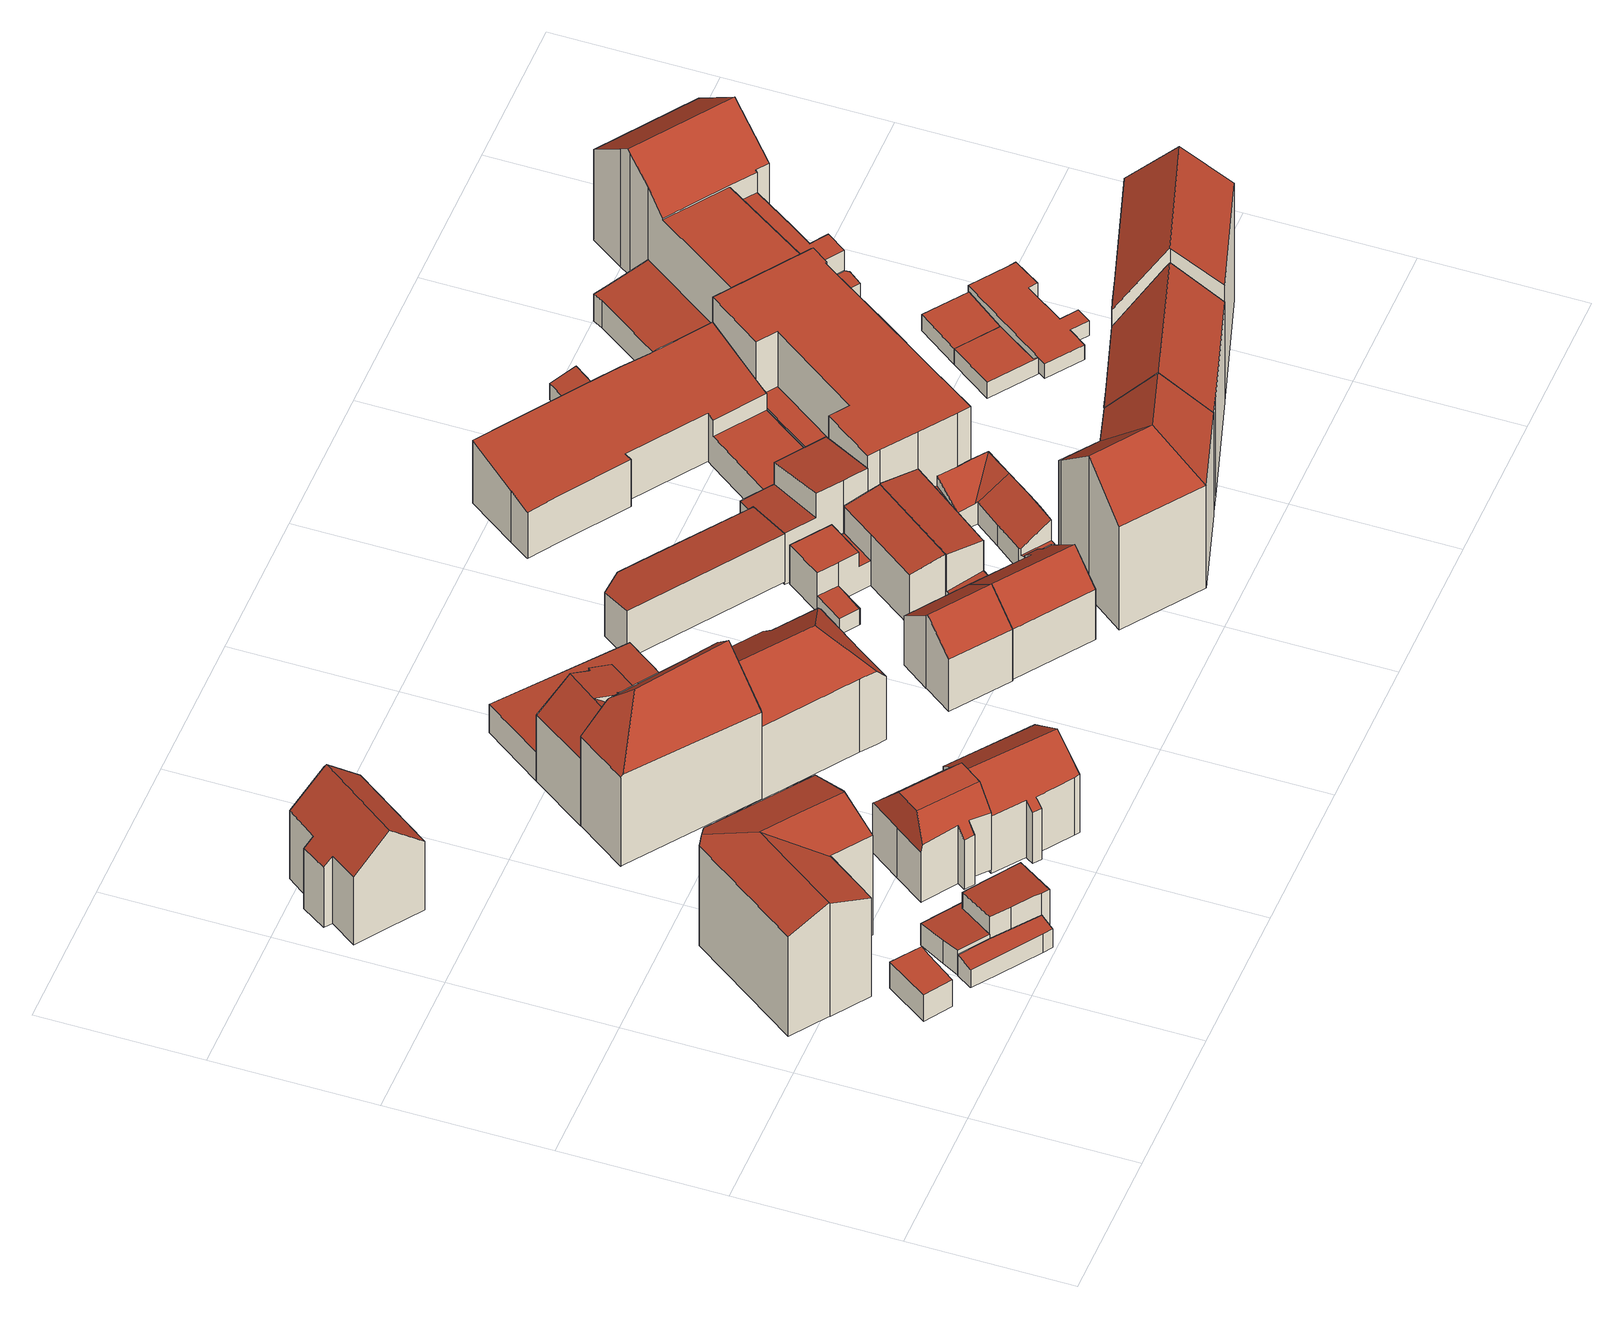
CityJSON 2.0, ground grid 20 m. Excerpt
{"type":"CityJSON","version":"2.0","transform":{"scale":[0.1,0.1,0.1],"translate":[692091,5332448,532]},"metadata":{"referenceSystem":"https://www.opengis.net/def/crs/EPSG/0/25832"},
"CityObjects":{
"building1":{"type":"Building","attributes":{"Gemeindeschluessel":"09162000","HoeheDach":"538.098","HoeheGrund":"534.150","Methode":"1000","NiedrigsteTraufeDesGebaeudes":"538.098","Geometrietyp2DReferenz":"3000","function":"31001_2000","roofType":"1000","measuredHeight":3.95},"geometry":[{"type":"MultiSurface","lod":"2","boundaries":[[[0,1,2,3,4,5]],[[6,7,8,9,10,11]],[[8,5,4,9]],[[3,2,11,10,9,4]],[[7,0,5,8]],[[7,6,11,2,1,0]]],"semantics":{"surfaces":[{"type":"RoofSurface"},{"type":"GroundSurface"},{"type":"WallSurface"}],"values":[0,1,2,2,2,2]}}]},
"building2":{"type":"Building","attributes":{"Gemeindeschluessel":"09162000","HoeheDach":"551.403","HoeheGrund":"534.220","Methode":"1000","NiedrigsteTraufeDesGebaeudes":"549.237","Geometrietyp2DReferenz":"3000","function":"31001_9998","roofType":"3100","measuredHeight":17.18,"storeysAboveGround":4},"geometry":[{"type":"MultiSurface","lod":"2","boundaries":[[[12,13,14,15,16,17,18,19,20,21,22,23,24,25,26,27]],[[15,14,28,29,30,16]],[[20,19,31,32,33,21]],[[32,34,35,36,37,38,33]],[[14,13,12,27,39,40,41,28]],[[30,29,28,41,42,35]],[[31,43,44,30,35,34,32]],[[45,39,27,26,25,46]],[[18,17,16,30,44,43]],[[33,38,37,23,22,21]],[[35,42,41,40,39,45,46,36]],[[18,43,31,19]],[[37,36,46,25,24,23]]],"semantics":{"surfaces":[{"type":"GroundSurface"},{"type":"WallSurface"},{"type":"RoofSurface"}],"values":[0,1,1,2,1,2,2,1,1,1,2,1,1]}}]},
"building3":{"type":"Building","attributes":{"Gemeindeschluessel":"09162000","HoeheDach":"537.049","HoeheGrund":"533.820","Methode":"2000","NiedrigsteTraufeDesGebaeudes":"536.524","Geometrietyp2DReferenz":"3000","function":"31001_2000","roofType":"2100","measuredHeight":3.23},"geometry":[{"type":"MultiSurface","lod":"2","boundaries":[[[47,48,49,50]],[[51,52,53,54,55,56]],[[50,49,57,58]],[[59,60,48,47]],[[58,57,61,62]],[[58,62,63,56,55,54,59,47,50]],[[54,53,60,59]],[[63,62,61,64,51,56]],[[64,61,57,49,48,60,53,52,51]]],"semantics":{"surfaces":[{"type":"WallSurface"},{"type":"GroundSurface"},{"type":"RoofSurface"}],"values":[0,0,0,0,0,1,0,0,2]}}]},
"building4":{"type":"Building","attributes":{"Gemeindeschluessel":"09162000","HoeheDach":"537.578","HoeheGrund":"533.920","Methode":"2000","NiedrigsteTraufeDesGebaeudes":"537.183","Geometrietyp2DReferenz":"3000","function":"51009_1610","roofType":"1000","measuredHeight":3.66},"geometry":[{"type":"MultiSurface","lod":"2","boundaries":[[[65,66,67,68]],[[69,70,71,72]],[[73,74,71,70]],[[69,72,75,76]],[[65,73,70,69,76,77,66]],[[67,78,75,72,71,74,68]],[[65,68,74,73]],[[77,78,67,66]],[[77,76,75,78]]],"semantics":{"surfaces":[{"type":"WallSurface"},{"type":"GroundSurface"},{"type":"RoofSurface"}],"values":[0,0,0,0,1,2,0,0,0]}}]},
"building5":{"type":"Building","attributes":{"Gemeindeschluessel":"09162000","HoeheDach":"540.328","HoeheGrund":"533.330","Methode":"1000","NiedrigsteTraufeDesGebaeudes":"539.638","Geometrietyp2DReferenz":"3000","function":"31001_2000","roofType":"1000","measuredHeight":7},"geometry":[{"type":"MultiSurface","lod":"2","boundaries":[[[79,80,81,82]],[[83,84,85,86]],[[87,88,89,90]],[[91,79,82,92,87,90,93,85,84,94]],[[89,95,86,85,93,90]],[[92,82,81,96,88,87]],[[79,91,94,97,98,80]],[[88,96,81,80,98,97,83,86,95,89]],[[84,83,97,94]]],"semantics":{"surfaces":[{"type":"WallSurface"},{"type":"GroundSurface"},{"type":"RoofSurface"}],"values":[0,0,0,1,0,0,0,2,0]}}]},
"building6":{"type":"Building","attributes":{"Gemeindeschluessel":"09162000","HoeheDach":"548.870","HoeheGrund":"534.227","Methode":"2000","NiedrigsteTraufeDesGebaeudes":"543.274","Geometrietyp2DReferenz":"3000","function":"31001_9998","roofType":"3100","measuredHeight":14.64,"storeysAboveGround":3},"geometry":[{"type":"MultiSurface","lod":"2","boundaries":[[[99,100,101,102]],[[103,104,105,106]],[[107,108,109,110]],[[111,112,113,114]],[[108,107,102,101]],[[106,105,115,116]],[[111,116,115,117,112]],[[118,99,102,107,110,103,106,116,111,114]],[[113,112,117,119]],[[108,101,100,119,117,115,105,104,109]],[[104,103,110,109]],[[100,99,118,114,113,119]]],"semantics":{"surfaces":[{"type":"WallSurface"},{"type":"GroundSurface"},{"type":"RoofSurface"}],"values":[0,0,0,0,0,0,0,1,2,2,0,0]}}]},
"building7":{"type":"Building","attributes":{"Gemeindeschluessel":"09162000","HoeheDach":"545.090","HoeheGrund":"533.600","Methode":"2000","NiedrigsteTraufeDesGebaeudes":"541.006","Geometrietyp2DReferenz":"3000","function":"31001_1000","roofType":"3400","measuredHeight":11.49,"storeysAboveGround":2},"geometry":[{"type":"MultiSurface","lod":"2","boundaries":[[[120,121,122,123]],[[124,125,126,127,128,129]],[[130,131,132,133]],[[134,135,136,125,124,137]],[[127,126,138,139]],[[140,141,120,123,142,130,133,143,144,129,128,127,139]],[[144,137,124,129]],[[145,138,126,125,136]],[[142,146,131,130]],[[143,133,132,134,137,144]],[[123,122,146,142]],[[132,131,146,122,121,147,135,134]],[[147,145,136,135]],[[121,120,141,140,139,138,145,147]]],"semantics":{"surfaces":[{"type":"WallSurface"},{"type":"RoofSurface"},{"type":"GroundSurface"}],"values":[0,0,0,1,0,2,0,1,0,0,0,1,1,0]}}]},
"building8":{"type":"Building","attributes":{"Gemeindeschluessel":"09162000","HoeheDach":"553.247","HoeheGrund":"534.160","Methode":"2000","NiedrigsteTraufeDesGebaeudes":"547.398","Geometrietyp2DReferenz":"3000","function":"31001_9998","roofType":"3200","measuredHeight":19.09},"geometry":[{"type":"MultiSurface","lod":"2","boundaries":[[[148,149,150,151,152,153,154,155]],[[156,157,154,153]],[[152,151,150,158,159,160,161,162,163,164,156,153]],[[165,166,167,168,169,170]],[[167,171,164,163,162,168]],[[160,170,169,161]],[[164,171,157,156]],[[159,158,150,149,172,165,170,160]],[[172,149,148,155,166,165]],[[166,155,154,157,171,167]],[[161,169,168,162]]],"semantics":{"surfaces":[{"type":"WallSurface"},{"type":"GroundSurface"},{"type":"RoofSurface"}],"values":[0,0,1,2,0,0,0,0,2,2,0]}}]},
"building9":{"type":"Building","attributes":{"Gemeindeschluessel":"09162000","HoeheDach":"545.026","HoeheGrund":"532.980","Methode":"2000","NiedrigsteTraufeDesGebaeudes":"540.789","Geometrietyp2DReferenz":"3000","function":"31001_1000","roofType":"3100","measuredHeight":12.05,"storeysAboveGround":2},"geometry":[{"type":"MultiSurface","lod":"2","boundaries":[[[173,174,175,176,177,178]],[[179,180,181,182,183,184]],[[185,186,187,188,189,190,191,192,193,174,173]],[[187,186,185,194,195,196]],[[197,192,191,198]],[[193,184,183,182,199,175,174]],[[199,182,181,200,176,175]],[[194,185,173,178]],[[198,191,190,201]],[[202,188,187,196]],[[189,188,202,203,201,190]],[[180,179,204,197,198,201,203,202,196,195,194,178,177,176,200,181]],[[197,204,179,184,193,192]]],"semantics":{"surfaces":[{"type":"WallSurface"},{"type":"RoofSurface"},{"type":"GroundSurface"}],"values":[0,0,1,0,0,1,0,0,0,0,0,2,0]}}]},
"building10":{"type":"Building","attributes":{"Gemeindeschluessel":"09162000","HoeheDach":"547.990","HoeheGrund":"534.060","Methode":"2000","NiedrigsteTraufeDesGebaeudes":"537.980","Geometrietyp2DReferenz":"3000","function":"31001_9998","roofType":"2100","measuredHeight":13.93,"storeysAboveGround":3},"geometry":[{"type":"MultiSurface","lod":"2","boundaries":[[[205,206,207,208]],[[209,210,211,212,213,214,208,207]],[[215,216,217,218,219,220,221]],[[222,223,224,225]],[[225,226,227,217,216,215,228,229,205,208,214,213,212,230,231,222]],[[219,218,232,233,234,211,210,235]],[[211,234,236,237,231,230,212]],[[221,220,235,238]],[[227,226,225,224,239,233,232]],[[228,215,221,238,240,229]],[[220,219,235]],[[227,232,218,217]],[[236,234,233,239]],[[239,224,223,237,236]],[[229,240,206,205]],[[231,237,223,222]],[[240,238,235,210,209,207,206]]],"semantics":{"surfaces":[{"type":"WallSurface"},{"type":"GroundSurface"},{"type":"RoofSurface"}],"values":[0,0,0,0,1,2,0,2,0,0,0,0,0,2,0,0,2]}}]},
"building11":{"type":"Building","attributes":{"Gemeindeschluessel":"09162000","HoeheDach":"541.306","HoeheGrund":"534.140","Methode":"1000","NiedrigsteTraufeDesGebaeudes":"540.653","Geometrietyp2DReferenz":"3000","function":"31001_9998","roofType":"1000","measuredHeight":7.17},"geometry":[{"type":"MultiSurface","lod":"2","boundaries":[[[241,242,243,244]],[[245,227,217,246]],[[241,215,217,227,242]],[[241,244,247,215]],[[243,242,227,245]],[[244,243,245,246,247]],[[247,246,217,215]]],"semantics":{"surfaces":[{"type":"WallSurface"},{"type":"GroundSurface"},{"type":"RoofSurface"}],"values":[0,0,1,0,0,2,0]}}]},
"building12":{"type":"Building","attributes":{"Gemeindeschluessel":"09162000","HoeheDach":"550.030","HoeheGrund":"534.090","Methode":"2000","NiedrigsteTraufeDesGebaeudes":"542.647","Geometrietyp2DReferenz":"3000","function":"31001_9998","roofType":"3200","measuredHeight":15.94,"storeysAboveGround":3},"geometry":[{"type":"MultiSurface","lod":"2","boundaries":[[[248,249,250,251,252,253]],[[254,255,256,257,258]],[[259,260,261,262,263,264]],[[259,264,265,266]],[[267,254,258,268]],[[256,269,270,271,272,250,249,248,273,274,275,257]],[[260,259,266,276,267,268,277,278,279,280,253,252,251,281,282,283,284,261]],[[278,275,274,279]],[[283,282,281,272,271,270]],[[276,266,265,255,254,267]],[[265,264,263,262,269,256,255]],[[251,250,272,281]],[[279,274,273,280]],[[280,273,248,253]],[[258,257,275,278,277,268]],[[269,262,261,284,283,270]]],"semantics":{"surfaces":[{"type":"WallSurface"},{"type":"RoofSurface"},{"type":"GroundSurface"}],"values":[0,1,0,0,0,1,2,0,0,0,1,0,0,0,0,0]}}]},
"building13":{"type":"Building","attributes":{"Gemeindeschluessel":"09162000","HoeheDach":"538.428","HoeheGrund":"534.100","Methode":"2000","NiedrigsteTraufeDesGebaeudes":"537.333","Geometrietyp2DReferenz":"3000","function":"31001_9998","roofType":"1000","measuredHeight":4.33},"geometry":[{"type":"MultiSurface","lod":"2","boundaries":[[[222,285,237,231]],[[286,287,288,225]],[[208,289,290,291]],[[231,237,292,212]],[[214,212,292,293,289,208]],[[293,292,237,285,288,287,294,290,289]],[[291,290,294,295]],[[208,291,295,286,225,222,231,212,214]],[[295,294,287,286]],[[225,288,285,222]]],"semantics":{"surfaces":[{"type":"WallSurface"},{"type":"RoofSurface"},{"type":"GroundSurface"}],"values":[0,0,0,0,0,1,0,2,0,0]}}]},
"building14":{"type":"Building","attributes":{"Gemeindeschluessel":"09162000","HoeheDach":"545.223","HoeheGrund":"533.940","Methode":"2000","NiedrigsteTraufeDesGebaeudes":"541.421","Geometrietyp2DReferenz":"3000","function":"31001_1000","roofType":"3100","measuredHeight":11.28,"storeysAboveGround":2},"geometry":[{"type":"MultiSurface","lod":"2","boundaries":[[[296,297,298,299,300,301]],[[298,297,302,303,304,305,299]],[[301,300,306,307,308]],[[309,308,307,304,303,302]],[[297,296,309,302]],[[296,301,308,309]],[[304,307,306,305]],[[305,306,300,299]]],"semantics":{"surfaces":[{"type":"WallSurface"},{"type":"GroundSurface"},{"type":"RoofSurface"}],"values":[0,1,2,0,0,2,0,0]}}]},
"building15":{"type":"Building","attributes":{"Gemeindeschluessel":"09162000","HoeheDach":"545.168","HoeheGrund":"534.070","Methode":"2000","NiedrigsteTraufeDesGebaeudes":"540.248","Geometrietyp2DReferenz":"3000","function":"31001_1000","roofType":"3100","measuredHeight":11.1,"storeysAboveGround":2},"geometry":[{"type":"MultiSurface","lod":"2","boundaries":[[[310,311,312,313]],[[314,315,316,317,318,319]],[[320,321,311,310]],[[322,319,318,317,312,311,321,323,300,324,301]],[[325,326,327,314,319,322]],[[328,300,323,329]],[[315,314,327,326,330,331,332,328,329,320,310,313,316]],[[325,322,301,296]],[[296,301,324,300,328,332,331,330]],[[329,323,321,320]],[[313,312,317,316]],[[326,325,296,330]]],"semantics":{"surfaces":[{"type":"WallSurface"},{"type":"RoofSurface"},{"type":"GroundSurface"}],"values":[0,0,0,1,0,0,2,1,0,0,0,0]}}]},
"building16":{"type":"Building","attributes":{"Gemeindeschluessel":"09162000","HoeheDach":"541.725","HoeheGrund":"534.440","Methode":"1000","NiedrigsteTraufeDesGebaeudes":"540.699","Geometrietyp2DReferenz":"3000","function":"31001_9998","roofType":"1000","measuredHeight":7.29,"storeysAboveGround":2},"geometry":[{"type":"MultiSurface","lod":"2","boundaries":[[[333,334,335,336]],[[337,334,333,338,339,340]],[[341,342,343,344]],[[341,344,345,346,339,338,333,336]],[[342,335,334,337,340,347,348,343]],[[336,335,342,341]],[[344,343,348,345]],[[347,340,339,346,345,348]]],"semantics":{"surfaces":[{"type":"WallSurface"},{"type":"GroundSurface"},{"type":"RoofSurface"}],"values":[0,0,0,1,2,0,0,0]}}]},
"building17":{"type":"Building","attributes":{"Gemeindeschluessel":"09162000","HoeheDach":"539.710","HoeheGrund":"533.830","Methode":"2000","NiedrigsteTraufeDesGebaeudes":"536.214","Geometrietyp2DReferenz":"3000","function":"31001_2000","roofType":"1000","measuredHeight":5.88},"geometry":[{"type":"MultiSurface","lod":"2","boundaries":[[[349,350,351,352,353]],[[354,355,356,357,358,353,352,359,360,361]],[[362,363,351,350]],[[362,364,358,357,356,365,363]],[[358,364,349,353]],[[355,354,366,367,368,365,356]],[[369,370,371,361,360,359,372]],[[366,371,370,367]],[[352,351,372,359]],[[361,371,366,354]],[[364,362,350,349]],[[370,369,368,367]],[[363,365,368,369,372,351]]],"semantics":{"surfaces":[{"type":"WallSurface"},{"type":"GroundSurface"},{"type":"RoofSurface"}],"values":[0,1,0,0,0,0,0,2,0,0,2,0,2]}}]},
"building18":{"type":"Building","attributes":{"Gemeindeschluessel":"09162000","HoeheDach":"542.240","HoeheGrund":"533.750","Methode":"2000","NiedrigsteTraufeDesGebaeudes":"541.598","Geometrietyp2DReferenz":"3000","function":"31001_1000","roofType":"1000","measuredHeight":8.49},"geometry":[{"type":"MultiSurface","lod":"2","boundaries":[[[373,374,375,376]],[[361,377,374,373]],[[378,354,361,373,376,379]],[[380,375,374,377,381,382]],[[354,381,377,361]],[[379,380,382,378]],[[378,382,381,354]],[[376,375,380,379]]],"semantics":{"surfaces":[{"type":"WallSurface"},{"type":"GroundSurface"},{"type":"RoofSurface"}],"values":[0,0,1,2,0,0,0,0]}}]},
"building19":{"type":"Building","attributes":{"Gemeindeschluessel":"09162000","HoeheDach":"542.336","HoeheGrund":"533.820","Methode":"2000","NiedrigsteTraufeDesGebaeudes":"536.666","Geometrietyp2DReferenz":"3000","function":"31001_1000","roofType":"1000","measuredHeight":8.52},"geometry":[{"type":"MultiSurface","lod":"2","boundaries":[[[383,384,385,386]],[[387,388,384,383]],[[389,390,391,392]],[[383,386,393,394,395,396,379,376,387]],[[397,392,391,398,379,396,395]],[[390,385,384,388,399,398,391]],[[389,400,394,393,386,385,390]],[[376,399,388,387]],[[400,389,392,397]],[[379,398,399,376]],[[394,400,397,395]]],"semantics":{"surfaces":[{"type":"WallSurface"},{"type":"GroundSurface"},{"type":"RoofSurface"}],"values":[0,0,0,1,0,2,0,0,2,0,0]}}]},
"building20":{"type":"Building","attributes":{"Gemeindeschluessel":"09162000","HoeheDach":"555.320","HoeheGrund":"533.920","Methode":"2000","NiedrigsteTraufeDesGebaeudes":"549.528","Geometrietyp2DReferenz":"3000","function":"31001_9998","roofType":"3100","measuredHeight":21.4,"storeysAboveGround":4},"geometry":[{"type":"MultiSurface","lod":"2","boundaries":[[[401,402,403,404,405,406]],[[402,401,407,408]],[[406,405,409,410,411]],[[408,412,413,414,415,416,404,403,402]],[[414,417,418,415]],[[408,407,419,412]],[[401,406,411,407]],[[407,411,420,419]],[[416,409,405,404]],[[412,419,420,413]],[[410,409,416,415,418]],[[420,417,414,413]],[[411,410,418,417,420]]],"semantics":{"surfaces":[{"type":"WallSurface"},{"type":"RoofSurface"},{"type":"GroundSurface"}],"values":[0,0,1,2,0,0,1,1,0,0,0,0,1]}}]},
"building21":{"type":"Building","attributes":{"Gemeindeschluessel":"09162000","HoeheDach":"545.524","HoeheGrund":"533.990","Methode":"2000","NiedrigsteTraufeDesGebaeudes":"540.480","Geometrietyp2DReferenz":"3000","function":"31001_9998","roofType":"2100","measuredHeight":11.53},"geometry":[{"type":"MultiSurface","lod":"2","boundaries":[[[421,422,423,424]],[[425,426,427,428]],[[429,421,424,430,431,432]],[[421,429,432,433,434,435,436,437,438,439,440,441,442,422]],[[434,433,432,431,426,425,443,444,435]],[[445,446,441,440,439,447]],[[423,422,442,441,446,428,427]],[[431,430,424,423,427,426]],[[435,444,335,436]],[[443,425,428,446,445,447,448,449,335,444]],[[437,436,335,449,448,438]],[[438,448,447,439]]],"semantics":{"surfaces":[{"type":"WallSurface"},{"type":"GroundSurface"},{"type":"RoofSurface"}],"values":[0,0,0,1,0,0,0,2,0,2,0,0]}}]},
"building22":{"type":"Building","attributes":{"Gemeindeschluessel":"09162000","HoeheDach":"539.392","HoeheGrund":"533.992","Methode":"2000","NiedrigsteTraufeDesGebaeudes":"536.210","Geometrietyp2DReferenz":"3000","function":"31001_2000","roofType":"2100","measuredHeight":5.4},"geometry":[{"type":"MultiSurface","lod":"2","boundaries":[[[450,451,452,453]],[[453,452,454,455]],[[456,457,458,459]],[[460,461,462,463]],[[464,465,466,467]],[[468,464,467,469,470]],[[452,451,471,472,454]],[[473,474,475,476]],[[477,468,470,478]],[[456,455,454,472,479,457]],[[465,464,468,477,480,481,482]],[[450,476,475,483,471,451]],[[473,463,462,484,485,474]],[[483,475,474,485,486,458,457,479]],[[487,488,489,469,467,466]],[[488,487,461,460]],[[481,486,485,484,482]],[[473,476,450,453,455,456,459,480,477,478,489,488,460,463]],[[471,483,479,472]],[[478,470,469,489]],[[480,459,458,486,481]],[[487,466,465,482,484,462,461]]],"semantics":{"surfaces":[{"type":"WallSurface"},{"type":"RoofSurface"},{"type":"GroundSurface"}],"values":[0,0,0,0,0,1,1,0,0,0,0,0,0,1,0,0,1,2,0,0,0,1]}}]},
"building23":{"type":"Building","attributes":{"Gemeindeschluessel":"09162000","HoeheDach":"543.599","HoeheGrund":"534.100","Methode":"1000","NiedrigsteTraufeDesGebaeudes":"538.697","Geometrietyp2DReferenz":"3000","function":"31001_9998","roofType":"2100","measuredHeight":9.5},"geometry":[{"type":"MultiSurface","lod":"2","boundaries":[[[490,491,492,493]],[[494,495,496,497,498,499]],[[500,501,502,503]],[[504,505,506,507,508,509]],[[493,492,509,508]],[[500,510,511,512,513,514,501]],[[515,516,517,518]],[[511,510,500,503,519,520,521,515,518,522,499,498,497,523,524,490,493,508,507,506,525]],[[525,526,512,511]],[[527,517,516,528,529,530,513,512,526,505,504,509,492,491,531,532,496,495,494]],[[521,520,529,528,516,515]],[[501,514,533,502]],[[522,518,517,527,494,499]],[[523,532,531,524]],[[497,496,532,523]],[[524,531,491,490]],[[502,533,530,529,520,519,503]],[[506,505,526,525]],[[514,513,530,533]]],"semantics":{"surfaces":[{"type":"WallSurface"},{"type":"GroundSurface"},{"type":"RoofSurface"}],"values":[0,0,0,0,0,0,0,1,0,2,0,2,0,0,0,0,0,0,0]}}]},
"building24":{"type":"Building","attributes":{"Gemeindeschluessel":"09162000","HoeheDach":"555.004","HoeheGrund":"534.100","Methode":"2000","NiedrigsteTraufeDesGebaeudes":"549.416","Geometrietyp2DReferenz":"3000","function":"31001_9998","roofType":"3100","measuredHeight":20.9,"storeysAboveGround":4},"geometry":[{"type":"MultiSurface","lod":"2","boundaries":[[[534,535,536,537,538,539]],[[538,540,541,542,543,539]],[[544,545,546,547]],[[548,549,545,544]],[[537,550,551,541,540,538]],[[547,546,552,553]],[[547,553,535,534,539,543,542,554,555,548,544]],[[536,552,546,545,549,550,537]],[[550,549,548,555,554,551]],[[553,552,536,535]],[[542,541,551,554]]],"semantics":{"surfaces":[{"type":"WallSurface"},{"type":"RoofSurface"},{"type":"GroundSurface"}],"values":[0,0,0,0,1,0,2,1,0,0,0]}}]},
"building25":{"type":"Building","attributes":{"Gemeindeschluessel":"09162000","HoeheDach":"547.350","HoeheGrund":"534.040","Methode":"2000","NiedrigsteTraufeDesGebaeudes":"539.043","Geometrietyp2DReferenz":"3000","function":"31001_9998","roofType":"1000","measuredHeight":13.31},"geometry":[{"type":"MultiSurface","lod":"2","boundaries":[[[488,556,557,489]],[[460,558,559,560,561,562,563,564,565,566]],[[567,568,569,570]],[[571,572,573,574]],[[575,576,572,571,577,578,579]],[[580,581,582,421]],[[576,575,583,584]],[[570,569,579,578]],[[585,460,566,586,556,488]],[[489,557,581,580]],[[422,587,588,589]],[[590,591,592,588,587,593]],[[582,594,593,587,422,595,421]],[[596,573,572,576,584]],[[591,597,598,592]],[[574,573,596,599]],[[581,557,556,586,566,565,564,563,562,583,575,579,569,568,598,597,600,594,582]],[[588,592,598,568,567,601,589]],[[590,600,597,591]],[[593,594,600,590]],[[599,602,561,560,559,558,460,585,488,489,580,421,595,422,589,601,567,570,578,577,571,574]],[[602,599,596,584,583,562,561]]],"semantics":{"surfaces":[{"type":"WallSurface"},{"type":"RoofSurface"},{"type":"GroundSurface"}],"values":[0,0,0,0,0,0,0,0,0,0,0,1,0,1,0,0,1,0,0,0,2,0]}}]},
"building26":{"type":"Building","attributes":{"Gemeindeschluessel":"09162000","HoeheDach":"536.885","HoeheGrund":"533.810","Methode":"1000","NiedrigsteTraufeDesGebaeudes":"536.064","Geometrietyp2DReferenz":"3000","function":"31001_2000","roofType":"2100","measuredHeight":3.08},"geometry":[{"type":"MultiSurface","lod":"2","boundaries":[[[603,604,605,606,607,608,609]],[[610,604,603,611]],[[612,606,605,613]],[[614,609,608,615]],[[613,605,604,610]],[[611,603,609,614]],[[614,615,616,612,613,610,611]],[[616,607,606,612]],[[615,608,607,616]]],"semantics":{"surfaces":[{"type":"RoofSurface"},{"type":"WallSurface"},{"type":"GroundSurface"}],"values":[0,1,1,1,1,1,2,1,1]}}]},
"building27":{"type":"Building","attributes":{"Gemeindeschluessel":"09162000","HoeheDach":"536.485","HoeheGrund":"534.010","Methode":"1000","NiedrigsteTraufeDesGebaeudes":"536.485","Geometrietyp2DReferenz":"3000","function":"31001_2000","roofType":"1000","measuredHeight":2.48},"geometry":[{"type":"MultiSurface","lod":"2","boundaries":[[[617,618,619,620]],[[618,617,621,622,623,624]],[[625,626,627,628,620,619]],[[622,621,628,627]],[[621,617,620,628]],[[624,623,626,625]],[[623,622,627,626]],[[618,624,625,619]]],"semantics":{"surfaces":[{"type":"WallSurface"},{"type":"RoofSurface"},{"type":"GroundSurface"}],"values":[0,1,2,0,0,0,0,0]}}]},
"building28":{"type":"Building","attributes":{"Gemeindeschluessel":"09162000","HoeheDach":"537.205","HoeheGrund":"534.791","Methode":"2000","NiedrigsteTraufeDesGebaeudes":"537.205","Geometrietyp2DReferenz":"3000","function":"51009_1610","roofType":"1000","measuredHeight":2.41},"geometry":[{"type":"MultiSurface","lod":"2","boundaries":[[[629,630,631,632]],[[633,634,630,629]],[[632,631,635,636]],[[637,638,635,631,630,634]],[[639,638,637,640]],[[640,637,634,633]],[[636,635,638,639]],[[639,640,633,629,632,636]]],"semantics":{"surfaces":[{"type":"WallSurface"},{"type":"RoofSurface"},{"type":"GroundSurface"}],"values":[0,0,0,1,0,0,0,2]}}]},
"building29":{"type":"Building","attributes":{"Gemeindeschluessel":"09162000","HoeheDach":"539.035","HoeheGrund":"533.680","Methode":"1000","NiedrigsteTraufeDesGebaeudes":"537.764","Geometrietyp2DReferenz":"3000","function":"31001_9998","roofType":"2100","measuredHeight":5.36},"geometry":[{"type":"MultiSurface","lod":"2","boundaries":[[[641,642,643,644]],[[645,646,647,648]],[[649,650,651,652]],[[653,654,642,641]],[[644,643,655,656]],[[648,647,650,649]],[[653,641,644,656,645,648,649,652]],[[652,651,654,653]],[[656,655,646,645]],[[651,650,647,646,655,643,642,654]]],"semantics":{"surfaces":[{"type":"WallSurface"},{"type":"GroundSurface"},{"type":"RoofSurface"}],"values":[0,0,0,0,0,0,1,0,0,2]}}]},
"building30":{"type":"Building","attributes":{"Gemeindeschluessel":"09162000","HoeheDach":"557.106","HoeheGrund":"534.230","Methode":"2000","NiedrigsteTraufeDesGebaeudes":"551.937","Geometrietyp2DReferenz":"3000","function":"31001_1000","roofType":"3100","measuredHeight":22.88,"storeysAboveGround":4},"geometry":[{"type":"MultiSurface","lod":"2","boundaries":[[[657,658,659,660]],[[657,660,661,662,663,664,665,666,667]],[[662,668,669,663]],[[670,671,672,673,669,668]],[[661,660,659,670,668,662]],[[667,674,658,657]],[[669,673,672,665,664,663]],[[659,658,674,671,670]],[[674,667,666,665,672,671]]],"semantics":{"surfaces":[{"type":"WallSurface"},{"type":"GroundSurface"},{"type":"RoofSurface"}],"values":[0,1,0,2,0,0,0,2,0]}}]},
"building31":{"type":"Building","attributes":{"Gemeindeschluessel":"09162000","HoeheDach":"537.220","HoeheGrund":"534.790","Methode":"2000","NiedrigsteTraufeDesGebaeudes":"537.220","Geometrietyp2DReferenz":"3000","function":"51009_1610","roofType":"1000","measuredHeight":2.43},"geometry":[{"type":"MultiSurface","lod":"2","boundaries":[[[675,676,636,635]],[[636,676,677,639]],[[677,678,638,639]],[[675,635,638,678]],[[678,677,676,675]],[[639,638,635,636]]],"semantics":{"surfaces":[{"type":"WallSurface"},{"type":"GroundSurface"},{"type":"RoofSurface"}],"values":[0,1,0,2,0,0]}}]},
"building32":{"type":"Building","attributes":{"Gemeindeschluessel":"09162000","HoeheDach":"536.950","HoeheGrund":"534.750","Methode":"1000","NiedrigsteTraufeDesGebaeudes":"536.950","Geometrietyp2DReferenz":"3000","function":"31001_2000","roofType":"1000","measuredHeight":2.2},"geometry":[{"type":"MultiSurface","lod":"2","boundaries":[[[679,680,681,682]],[[683,684,685,686]],[[687,688,680,679]],[[689,690,691,692]],[[681,680,688,691,690,693,694,695,696,685,684]],[[697,695,694,698]],[[699,696,695,697]],[[683,686,699,697,698,700,689,692,687,679,682]],[[700,693,690,689]],[[682,681,684,683]],[[698,694,693,700]],[[686,685,696,699]],[[692,691,688,687]]],"semantics":{"surfaces":[{"type":"WallSurface"},{"type":"RoofSurface"},{"type":"GroundSurface"}],"values":[0,0,0,0,1,0,0,2,0,0,0,0,0]}}]},
"building33":{"type":"Building","attributes":{"Gemeindeschluessel":"09162000","HoeheDach":"552.980","HoeheGrund":"533.950","Methode":"2000","NiedrigsteTraufeDesGebaeudes":"544.600","Geometrietyp2DReferenz":"3000","function":"31001_1000","roofType":"3100","measuredHeight":19.03,"storeysAboveGround":4},"geometry":[{"type":"MultiSurface","lod":"2","boundaries":[[[701,702,703,704]],[[705,706,707,708,709,710]],[[571,711,712,578]],[[713,714,715,716,717,718,719]],[[706,705,720,721]],[[722,723,724,725]],[[707,706,721,726,727,701,704,571,578,728,729,570,730,731,732,733,734,722,725,708]],[[732,735,736,733]],[[736,737,723,722,734,733]],[[725,724,709,708]],[[729,728,578,712,738,739,740,569,570]],[[717,716,720,705,710,737,736,735,718]],[[714,713,739,738]],[[727,726,721,720,716,715,741]],[[712,711,703,702,741,715,714,738]],[[704,703,711,571]],[[727,741,702,701]],[[569,742,719,718,735,732,731,730,570]],[[710,709,724,723,737]],[[740,739,713,719,742,569]]],"semantics":{"surfaces":[{"type":"WallSurface"},{"type":"GroundSurface"},{"type":"RoofSurface"}],"values":[0,0,0,0,0,0,1,0,0,0,0,2,0,0,2,0,0,0,2,2]}}]}
},
"vertices":[
[145,71,61],[173,109,61],[182,120,61],[181,120,61],[148,144,61],[113,92,61],[173,109,21],[145,71,21],[113,92,21],[148,144,21],[181,120,21],[182,120,21],
[250,234,22],[249,233,22],[217,189,22],[172,221,22],[171,221,22],[171,220,22],[128,158,22],[84,189,22],[84,190,22],[40,221,22],[84,283,22],[137,359,22],[151,361,22],[165,364,22],[236,313,22],[282,279,22],[217,189,173],[172,221,173],[171,221,173],[84,189,194],[84,190,194],[40,221,173],[127,252,194],[160,298,194],[151,361,177],[137,359,173],[84,283,173],[282,279,173],[250,234,194],[249,233,194],[203,267,194],[128,158,172],[171,220,173],[236,313,173],[165,364,173],
[250,43,18],[250,43,50],[282,19,50],[282,19,18],[182,63,45],[182,64,45],[194,83,50],[194,83,18],[182,64,18],[182,63,18],[270,2,46],[270,2,18],[229,59,18],[229,59,50],[259,9,46],[259,9,18],[211,43,18],[211,43,45],
[260,102,19],[265,99,19],[265,99,52],[260,102,52],[205,104,19],[194,83,19],[194,83,56],[205,104,54],[229,59,19],[229,59,56],[223,136,52],[223,136,19],[269,105,19],[269,105,52],
[290,13,13],[290,13,83],[282,19,83],[282,19,13],[265,99,76],[265,99,13],[260,102,13],[260,102,76],[250,43,13],[250,43,83],[229,59,83],[229,59,13],[291,14,13],[275,25,13],[255,95,13],[325,59,13],[255,95,77],[275,25,83],[325,59,76],[291,14,83],
[9,708,22],[9,708,125],[32,741,124],[32,741,22],[53,771,22],[53,771,124],[81,808,125],[81,808,22],[23,748,22],[23,748,113],[43,778,113],[43,778,22],[156,755,22],[156,755,127],[86,655,126],[86,655,22],[117,782,167],[117,782,22],[119,780,169],[47,682,22],[48,681,169],
[360,106,16],[360,106,102],[339,124,104],[339,124,16],[314,197,92],[340,234,92],[341,235,90],[341,235,16],[340,234,16],[314,197,16],[322,123,16],[322,123,90],[328,132,104],[328,132,16],[289,158,102],[308,172,131],[328,200,131],[287,159,92],[415,181,90],[415,181,16],[394,152,16],[374,124,16],[333,115,16],[289,158,16],[287,159,16],[394,152,131],[333,115,91],[374,124,131],
[372,375,156],[370,373,154],[370,373,22],[372,375,22],[406,424,22],[418,441,22],[418,441,192],[406,424,212],[377,467,22],[377,467,193],[315,413,22],[224,478,22],[221,480,22],[265,542,22],[294,523,22],[296,521,22],[329,500,22],[224,478,160],[301,493,212],[296,521,193],[294,523,191],[265,542,157],[221,480,157],[329,500,193],[315,413,156],
[360,106,97],[388,143,130],[415,181,96],[415,181,10],[388,143,10],[360,106,10],[480,74,10],[497,95,10],[509,110,10],[509,110,96],[497,95,110],[480,74,129],[396,79,97],[395,77,95],[390,69,88],[399,62,88],[404,70,95],[405,71,96],[447,42,97],[452,38,98],[479,74,130],[396,79,10],[395,77,10],[390,69,10],[452,38,10],[447,42,10],[509,111,96],[509,111,10],[405,71,10],[399,62,10],[404,70,10],[479,74,10],
[265,542,21],[265,542,123],[313,611,121],[313,611,21],[342,590,152],[349,585,160],[371,570,149],[371,570,21],[349,585,21],[342,590,21],[329,500,21],[350,529,21],[352,532,21],[352,532,146],[350,529,146],[350,529,129],[329,500,129],[411,573,21],[411,573,60],[410,570,60],[410,570,21],[400,556,21],[373,518,21],[300,519,21],[294,523,21],[374,573,21],[386,590,21],[373,518,136],[400,556,136],[374,573,149],[322,548,160],[374,573,60],[386,590,60],[300,519,160],[400,556,60],[294,523,154],
[377,467,21],[400,499,21],[400,499,87],[377,467,93],[373,518,87],[352,532,87],[329,500,93],
[479,451,119],[481,454,116],[487,462,107],[487,462,21],[481,454,21],[479,451,21],[475,299,132],[492,286,132],[490,356,180],[403,419,180],[370,373,132],[505,282,21],[531,319,21],[576,381,21],[576,381,116],[531,319,116],[505,282,117],[503,279,117],[503,279,21],[475,299,21],[370,373,21],[574,383,119],[524,419,119],[526,422,116],[532,431,106],[447,474,119],[444,477,118],[418,441,157],[492,286,21],[403,419,21],[418,441,21],[444,477,21],[447,474,21],[532,431,21],[526,422,21],[524,419,21],[574,383,21],
[411,573,58],[477,523,21],[477,523,53],[410,570,58],[313,611,64],[365,684,64],[365,684,21],[371,570,60],[342,590,62],[516,578,53],[516,578,21],
[636,183,97],[636,183,19],[660,216,19],[687,252,19],[687,252,94],[660,216,132],[568,231,19],[592,264,19],[593,266,19],[618,301,19],[618,301,94],[593,266,130],[592,264,132],[568,231,98],
[774,205,21],[774,205,83],[767,196,93],[767,196,21],[750,155,21],[773,186,21],[776,190,21],[776,190,93],[773,186,97],[750,155,129],[761,215,21],[761,215,82],[748,153,132],[755,204,93],[684,249,97],[724,120,97],[724,120,21],[748,153,21],[687,252,21],[755,204,21],[636,183,21],[660,216,21],[684,249,21],
[719,517,24],[719,517,87],[724,513,88],[724,513,24],[620,588,87],[620,588,24],[581,616,24],[581,616,87],[688,464,24],[688,464,97],[519,582,97],[519,582,24],[544,617,24],[580,616,24],[580,616,87],[544,617,90],
[638,383,42],[663,417,42],[663,417,77],[663,417,18],[638,383,18],[721,377,18],[708,386,18],[686,401,18],[685,401,18],[661,367,18],[693,460,18],[738,428,18],[751,419,18],[685,401,42],[685,401,77],[661,367,42],[686,401,77],[721,377,55],[708,386,55],[708,386,77],[738,428,77],[738,428,55],[751,419,55],[693,460,77],
[777,401,18],[777,401,100],[790,392,102],[790,392,18],[751,419,96],[677,316,18],[714,289,18],[714,289,102],[721,377,96],[677,316,96],
[810,336,18],[810,336,98],[753,261,98],[753,261,18],[830,363,18],[830,363,98],[752,259,52],[752,259,98],[713,287,103],[713,287,47],[752,259,18],[740,243,18],[700,270,18],[713,287,18],[700,270,47],[714,289,103],[790,392,103],[740,243,52],
[948,67,175],[948,67,19],[930,124,19],[913,180,19],[913,180,176],[930,124,233],[841,36,175],[841,36,19],[865,167,176],[865,167,175],[853,102,233],[749,102,19],[785,150,19],[819,195,19],[821,198,19],[865,167,19],[819,195,179],[821,198,176],[749,102,175],[785,150,233],
[777,401,20],[823,466,20],[823,466,118],[777,401,135],[722,440,98],[722,440,135],[767,505,118],[767,505,85],[760,413,20],[760,413,135],[751,419,135],[751,419,20],[722,440,20],[693,460,20],[688,464,20],[724,513,20],[723,513,20],[719,517,20],[730,530,20],[734,528,20],[764,507,20],[767,505,20],[693,460,98],[688,464,98],[734,528,85],[764,507,85],[730,530,85],[719,517,88],[723,513,88],
[821,198,20],[821,198,42],[819,195,42],[819,195,20],[794,213,42],[794,213,20],[797,236,20],[797,236,52],[823,269,52],[823,269,20],[886,323,20],[886,323,74],[904,310,74],[904,310,20],[826,316,50],[826,316,51],[850,349,74],[850,349,59],[820,321,50],[830,363,59],[810,336,51],[830,210,42],[797,233,42],[857,245,20],[857,245,74],[844,228,74],[844,228,20],[820,321,20],[810,336,20],[797,233,52],[847,301,20],[847,301,53],[845,303,51],[830,210,73],[904,309,74],[880,277,74],[847,300,53],[871,333,74],[871,333,20],[830,363,20],
[816,734,21],[816,734,116],[848,712,116],[848,712,21],[629,737,91],[629,738,92],[646,762,99],[646,762,21],[629,738,21],[629,737,21],[823,466,21],[823,466,67],[764,507,67],[764,507,21],[888,683,116],[909,668,116],[909,668,21],[888,683,21],[880,688,21],[880,688,116],[887,558,21],[893,566,21],[893,566,94],[887,558,92],[887,558,67],[746,668,21],[746,668,94],[742,660,92],[742,660,21],[829,598,21],[835,606,21],[834,607,21],[663,714,21],[688,822,21],[730,793,21],[947,642,21],[947,642,116],[663,714,92],[834,607,94],[835,606,94],[829,598,92],[730,793,116],[688,822,116],[829,598,67],
[930,124,21],[948,67,21],[948,67,174],[930,124,230],[913,180,175],[913,180,21],[915,181,175],[939,188,175],[939,188,21],[915,181,21],[1112,115,21],[1112,115,174],[975,75,174],[975,75,21],[1096,171,21],[1096,171,229],[1095,172,230],[1034,216,174],[950,68,174],[950,68,21],[1034,216,21],[1095,172,21],
[871,333,154],[830,363,154],[928,385,20],[978,457,20],[1005,498,20],[1038,546,20],[1038,546,154],[1005,498,154],[978,457,154],[928,385,154],[886,323,154],[947,642,20],[947,642,154],[967,628,154],[967,628,20],[1089,543,20],[1089,543,96],[1089,537,96],[1089,537,20],[1055,566,154],[1055,566,96],[1055,566,20],[1053,568,20],[1053,568,154],[790,392,20],[790,392,154],[777,401,154],[1040,545,154],[1040,545,96],[884,324,20],[884,324,154],[823,466,70],[893,566,70],[893,566,20],[843,446,70],[922,558,70],[899,574,70],[820,462,70],[820,462,154],[820,462,20],[1076,520,96],[922,558,154],[899,574,154],[1076,520,20],[843,446,154],[899,574,20],[1040,545,20],
[848,712,49],[859,729,49],[896,780,49],[868,800,42],[835,753,42],[831,756,41],[816,734,41],[859,729,18],[848,712,18],[868,800,18],[896,780,18],[816,734,18],[831,756,18],[835,753,18],
[922,686,45],[909,668,45],[909,668,20],[922,686,20],[893,706,45],[859,729,45],[848,712,45],[880,688,45],[880,688,20],[848,712,20],[859,729,20],[893,706,20],
[1077,316,28],[1077,316,52],[1023,355,52],[1023,355,28],[1078,317,28],[1078,317,52],[1059,406,52],[1059,406,28],[1074,321,52],[1108,371,52],[1108,371,28],[1074,321,28],
[922,686,17],[922,686,58],[991,785,58],[991,785,17],[1013,786,17],[1013,786,61],[1056,756,70],[1056,756,17],[967,628,17],[967,628,70],[947,642,66],[947,642,17],[909,668,17],[909,668,58],[998,797,58],[998,797,17],
[1112,115,22],[1112,115,199],[1096,171,250],[1096,171,22],[1095,172,22],[1034,216,22],[1047,220,22],[1079,229,22],[1228,273,22],[1245,216,22],[1262,159,22],[1034,216,199],[1047,220,199],[1095,172,251],[1245,216,251],[1228,273,199],[1079,229,199],[1262,159,199],
[1096,457,52],[1096,457,28],[1146,421,28],[1146,421,52],
[1131,299,28],[1131,299,50],[1115,277,50],[1115,277,28],[1073,307,28],[1073,307,50],[1157,426,50],[1157,426,28],[1151,285,28],[1151,285,50],[1143,316,28],[1143,316,50],[1163,302,50],[1163,302,28],[1176,364,50],[1186,357,50],[1208,390,50],[1199,396,50],[1208,390,28],[1186,357,28],[1199,396,28],[1176,364,28],
[1086,582,20],[1086,582,126],[1107,568,126],[1107,568,20],[1156,654,158],[1156,654,20],[1189,706,20],[1224,760,20],[1224,760,157],[1189,706,210],[1089,543,126],[1053,568,126],[1111,683,154],[1111,683,126],[1140,662,126],[1140,662,156],[1111,683,156],[1039,733,156],[1039,733,154],[1141,664,158],[1141,664,20],[1083,798,20],[1083,798,198],[1111,839,157],[1111,839,20],[1140,662,20],[1104,608,20],[1041,576,20],[968,628,20],[1000,676,20],[1039,733,20],[1056,756,20],[1073,783,20],[1075,786,20],[1056,756,180],[1073,783,206],[1075,786,210],[1041,576,126],[1041,576,154],[968,628,154],[1104,608,126],[1000,676,154]
]}
